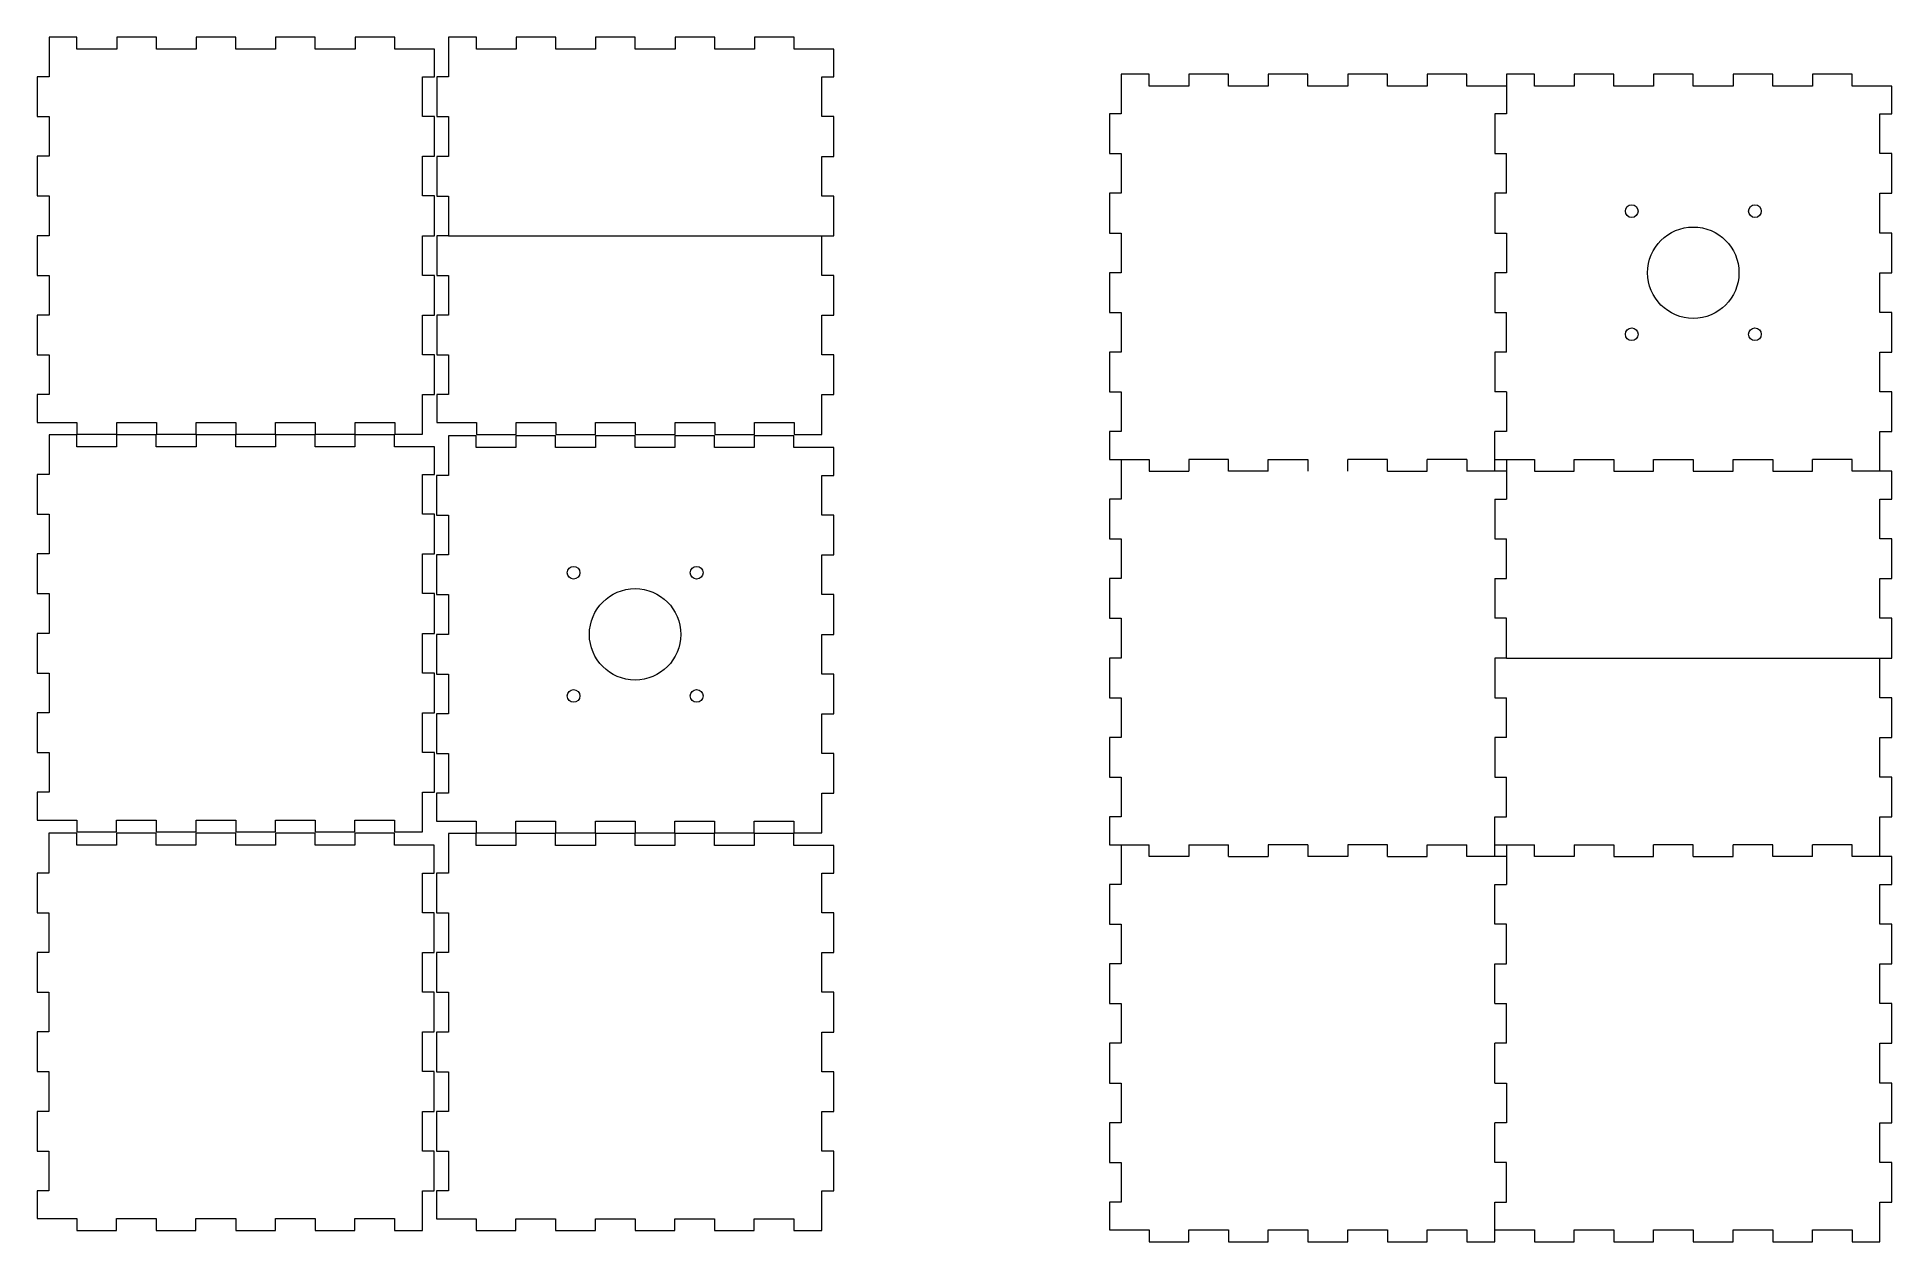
# Model space of a CAD drawing. Header units: inches. Extents: x 0 to 467, y -2 to 301.
import ezdxf

# ---------------------------------------------------------------- set-up
doc = ezdxf.new("R2010")
doc.units = ezdxf.units.IN
doc.header["$MEASUREMENT"] = 0

msp = doc.modelspace()

# ---------------------------------------------------------------- linework, layer by layer
at = {"lineweight": 0}
for p, q in [((280, 291.5), (273, 291.5)), ((273, 291.5), (273, 281.5)), ((280, 288.5), (280, 291.5)), ((290, 291.5), (290, 288.5)), ((300, 291.5), (290, 291.5)), ((300, 288.5), (300, 291.5)), ((320, 291.5), (310, 291.5)), ((310, 291.5), (310, 288.5)), ((320, 288.5), (320, 291.5)), ((340, 291.5), (330, 291.5)), ((330, 291.5), (330, 288.5)), ((340, 288.5), (340, 291.5)), ((360, 291.5), (350, 291.5)), ((350, 291.5), (350, 288.5)), ((360, 288.5), (360, 291.5)), ((377, 291.5), (370, 291.5)), ((370, 291.5), (370, 281.5)), ((377, 288.5), (377, 291.5)), ((387, 291.5), (387, 288.5)), ((397, 291.5), (387, 291.5)), ((397, 288.5), (397, 291.5)), ((417, 291.5), (407, 291.5)), ((407, 291.5), (407, 288.5)), ((417, 288.5), (417, 291.5)), ((437, 291.5), (427, 291.5)), ((427, 291.5), (427, 288.5)), ((437, 288.5), (437, 291.5)), ((457, 291.5), (447, 291.5)), ((447, 291.5), (447, 288.5)), ((457, 288.5), (457, 291.5)), ((290, 288.5), (280, 288.5)), ((310, 288.5), (300, 288.5)), ((330, 288.5), (320, 288.5)), ((350, 288.5), (340, 288.5)), ((370, 288.5), (360, 288.5)), ((387, 288.5), (377, 288.5)), ((407, 288.5), (397, 288.5)), ((427, 288.5), (417, 288.5)), ((447, 288.5), (437, 288.5)), ((467, 288.5), (457, 288.5)), ((467, 281.5), (467, 288.5)), ((273, 281.5), (270, 281.5)), ((270, 281.5), (270, 271.5)), ((370, 281.5), (367, 281.5)), ((367, 281.5), (367, 271.5)), ((464, 271.5), (464, 281.5)), ((464, 281.5), (467, 281.5)), ((270, 271.5), (273, 271.5)), ((273, 271.5), (273, 261.5)), ((367, 271.5), (370, 271.5)), ((370, 261.5), (370, 271.5)), ((467, 271.5), (464, 271.5)), ((467, 261.5), (467, 271.5)), ((273, 261.5), (270, 261.5)), ((270, 261.5), (270, 251.5)), ((370, 261.5), (367, 261.5)), ((367, 261.5), (367, 251.5)), ((464, 251.5), (464, 261.5)), ((464, 261.5), (467, 261.5)), ((103.65, 250.8), (197.65, 250.8)), ((270, 251.5), (273, 251.5)), ((273, 251.5), (273, 241.5)), ((367, 251.5), (370, 251.5)), ((370, 251.5), (370, 241.5)), ((467, 251.5), (464, 251.5)), ((467, 241.5), (467, 251.5)), ((273, 241.5), (270, 241.5)), ((270, 241.5), (270, 231.5)), ((370, 241.5), (367, 241.5)), ((367, 241.5), (367, 231.5)), ((464, 231.5), (464, 241.5)), ((464, 241.5), (467, 241.5)), ((270, 231.5), (273, 231.5)), ((273, 231.5), (273, 221.5)), ((367, 231.5), (370, 231.5)), ((370, 221.5), (370, 231.5)), ((467, 231.5), (464, 231.5)), ((467, 221.5), (467, 231.5)), ((273, 221.5), (270, 221.5)), ((270, 221.5), (270, 211.5)), ((367, 221.5), (367, 211.5)), ((370, 221.5), (367, 221.5)), ((464, 211.5), (464, 221.5)), ((464, 221.5), (467, 221.5)), ((270, 211.5), (273, 211.5)), ((273, 211.5), (273, 201.5)), ((370, 211.5), (367, 211.5)), ((370, 211.5), (370, 201.5)), ((467, 211.5), (464, 211.5)), ((467, 201.5), (467, 211.5)), ((273, 201.5), (270, 201.5)), ((270, 201.5), (270, 194.5)), ((367, 191.5), (367, 201.5)), ((370, 201.5), (367, 201.5)), ((464, 191.5), (464, 201.5)), ((464, 201.5), (467, 201.5)), ((270, 194.5), (280, 194.5)), ((273, 194.5), (273, 184.5)), ((280, 194.5), (280, 191.5)), ((280, 191.5), (290, 191.5)), ((290, 194.5), (290, 191.5)), ((300, 194.5), (290, 194.5)), ((300, 191.5), (300, 194.5)), ((310, 191.5), (300, 191.5)), ((310, 191.5), (310, 194.5)), ((310, 194.5), (320, 194.5)), ((320, 194.5), (320, 191.5)), ((340, 194.5), (330, 194.5)), ((330, 191.5), (330, 194.5)), ((340, 191.5), (340, 194.5)), ((340, 191.5), (350, 191.5)), ((360, 194.5), (350, 194.5)), ((350, 191.5), (350, 194.5)), ((360, 194.5), (360, 191.5)), ((370, 191.5), (360, 191.5)), ((367, 194.5), (377, 194.5)), ((370, 194.5), (370, 184.5)), ((377, 194.5), (377, 191.5)), ((377, 191.5), (387, 191.5)), ((387, 191.5), (387, 194.5)), ((387, 194.5), (397, 194.5)), ((397, 194.5), (397, 191.5)), ((397, 191.5), (407, 191.5)), ((407, 191.5), (407, 194.5)), ((407, 194.5), (417, 194.5)), ((417, 194.5), (417, 191.5)), ((417, 191.5), (427, 191.5)), ((427, 191.5), (427, 194.5)), ((427, 194.5), (437, 194.5)), ((437, 194.5), (437, 191.5)), ((437, 191.5), (447, 191.5)), ((457, 194.5), (447, 194.5)), ((447, 191.5), (447, 194.5)), ((457, 191.5), (457, 194.5)), ((467, 191.5), (457, 191.5)), ((467, 184.5), (467, 191.5)), ((273, 184.5), (270, 184.5)), ((270, 184.5), (270, 174.5)), ((367, 184.5), (370, 184.5)), ((367, 184.5), (367, 174.5)), ((464, 174.5), (464, 184.5)), ((464, 184.5), (467, 184.5)), ((270, 174.5), (273, 174.5)), ((273, 174.5), (273, 164.5)), ((367, 174.5), (370, 174.5)), ((370, 164.5), (370, 174.5)), ((467, 174.5), (464, 174.5)), ((467, 164.5), (467, 174.5)), ((273, 164.5), (270, 164.5)), ((270, 164.5), (270, 154.5)), ((367, 164.5), (370, 164.5)), ((367, 164.5), (367, 154.5)), ((464, 154.5), (464, 164.5)), ((464, 164.5), (467, 164.5)), ((270, 154.5), (273, 154.5)), ((273, 154.5), (273, 144.5)), ((370, 154.5), (367, 154.5)), ((370, 144.5), (370, 154.5)), ((467, 154.5), (464, 154.5)), ((467, 144.5), (467, 154.5)), ((273, 144.5), (270, 144.5)), ((270, 144.5), (270, 134.5)), ((370, 144.5), (367, 144.5)), ((367, 144.5), (367, 134.5)), ((370, 144.5), (464, 144.5)), ((464, 134.5), (464, 144.5)), ((464, 144.5), (467, 144.5)), ((270, 134.5), (273, 134.5)), ((273, 134.5), (273, 124.5)), ((367, 134.5), (370, 134.5)), ((370, 124.5), (370, 134.5)), ((467, 134.5), (464, 134.5)), ((467, 124.5), (467, 134.5)), ((273, 124.5), (270, 124.5)), ((270, 124.5), (270, 114.5)), ((370, 124.5), (367, 124.5)), ((367, 124.5), (367, 114.5)), ((464, 114.5), (464, 124.5)), ((464, 124.5), (467, 124.5)), ((270, 114.5), (273, 114.5)), ((273, 114.5), (273, 104.5)), ((367, 114.5), (370, 114.5)), ((370, 104.5), (370, 114.5)), ((467, 114.5), (464, 114.5)), ((467, 104.5), (467, 114.5)), ((273, 104.5), (270, 104.5)), ((270, 104.5), (270, 97.5)), ((367, 94.5), (367, 104.5)), ((367, 104.5), (370, 104.5)), ((464, 94.5), (464, 104.5)), ((464, 104.5), (467, 104.5)), ((270, 97.5), (280, 97.5)), ((273, 97.5), (273, 87.5)), ((280, 94.5), (280, 97.5)), ((290, 94.5), (280, 94.5)), ((290, 97.5), (290, 94.5)), ((290, 97.5), (300, 97.5)), ((300, 94.5), (300, 97.5)), ((300, 94.5), (310, 94.5)), ((320, 97.5), (310, 97.5)), ((310, 97.5), (310, 94.5)), ((320, 97.5), (320, 94.5)), ((330, 94.5), (320, 94.5)), ((340, 97.5), (330, 97.5)), ((330, 97.5), (330, 94.5)), ((340, 94.5), (340, 97.5)), ((340, 94.5), (350, 94.5)), ((350, 94.5), (350, 97.5)), ((350, 97.5), (360, 97.5)), ((360, 94.5), (360, 97.5)), ((370, 94.5), (360, 94.5)), ((367, 97.5), (377, 97.5)), ((370, 97.5), (370, 87.5)), ((377, 94.5), (377, 97.5)), ((387, 94.5), (377, 94.5)), ((387, 97.5), (387, 94.5)), ((387, 97.5), (397, 97.5)), ((397, 97.5), (397, 94.5)), ((397, 94.5), (407, 94.5)), ((417, 97.5), (407, 97.5)), ((407, 94.5), (407, 97.5)), ((417, 94.5), (417, 97.5)), ((417, 94.5), (427, 94.5)), ((437, 97.5), (427, 97.5)), ((427, 94.5), (427, 97.5)), ((437, 94.5), (437, 97.5)), ((447, 94.5), (437, 94.5)), ((457, 97.5), (447, 97.5)), ((447, 94.5), (447, 97.5)), ((457, 94.5), (457, 97.5)), ((467, 94.5), (457, 94.5)), ((467, 87.5), (467, 94.5)), ((273, 87.5), (270, 87.5)), ((270, 87.5), (270, 77.5)), ((367, 77.5), (367, 87.5)), ((367, 87.5), (370, 87.5)), ((464, 77.5), (464, 87.5)), ((464, 87.5), (467, 87.5)), ((270, 77.5), (273, 77.5)), ((273, 77.5), (273, 67.5)), ((370, 77.5), (367, 77.5)), ((370, 67.5), (370, 77.5)), ((467, 77.5), (464, 77.5)), ((467, 67.5), (467, 77.5)), ((273, 67.5), (270, 67.5)), ((270, 67.5), (270, 57.5)), ((367, 57.5), (367, 67.5)), ((367, 67.5), (370, 67.5)), ((464, 57.5), (464, 67.5)), ((464, 67.5), (467, 67.5)), ((270, 57.5), (273, 57.5)), ((273, 57.5), (273, 47.5)), ((367, 57.5), (370, 57.5)), ((370, 47.5), (370, 57.5)), ((467, 57.5), (464, 57.5)), ((467, 47.5), (467, 57.5)), ((273, 47.5), (270, 47.5)), ((270, 47.5), (270, 37.5)), ((367, 37.5), (367, 47.5)), ((370, 47.5), (367, 47.5)), ((464, 37.5), (464, 47.5)), ((464, 47.5), (467, 47.5)), ((270, 37.5), (273, 37.5)), ((273, 37.5), (273, 27.5)), ((367, 37.5), (370, 37.5)), ((370, 37.5), (370, 27.5)), ((467, 37.5), (464, 37.5)), ((467, 27.5), (467, 37.5)), ((273, 27.5), (270, 27.5)), ((270, 27.5), (270, 17.5)), ((367, 17.5), (367, 27.5)), ((370, 27.5), (367, 27.5)), ((464, 17.5), (464, 27.5)), ((464, 27.5), (467, 27.5)), ((270, 17.5), (273, 17.5)), ((273, 17.5), (273, 7.5)), ((370, 17.5), (367, 17.5)), ((370, 7.5), (370, 17.5)), ((467, 17.5), (464, 17.5)), ((467, 7.5), (467, 17.5)), ((273, 7.5), (270, 7.5)), ((270, 7.5), (270, 0.5)), ((367, -2.5), (367, 7.5)), ((367, 7.5), (370, 7.5)), ((464, -2.5), (464, 7.5)), ((464, 7.5), (467, 7.5)), ((270, 0.5), (280, 0.5)), ((280, 0.5), (280, -2.5)), ((290, -2.5), (290, 0.5)), ((290, 0.5), (300, 0.5)), ((300, 0.5), (300, -2.5)), ((310, -2.5), (310, 0.5)), ((310, 0.5), (320, 0.5)), ((320, 0.5), (320, -2.5)), ((330, -2.5), (330, 0.5)), ((330, 0.5), (340, 0.5)), ((340, 0.5), (340, -2.5)), ((350, -2.5), (350, 0.5)), ((350, 0.5), (360, 0.5)), ((360, 0.5), (360, -2.5)), ((367, 0.5), (377, 0.5)), ((377, 0.5), (377, -2.5)), ((387, -2.5), (387, 0.5)), ((387, 0.5), (397, 0.5)), ((397, 0.5), (397, -2.5)), ((407, -2.5), (407, 0.5)), ((407, 0.5), (417, 0.5)), ((417, 0.5), (417, -2.5)), ((427, -2.5), (427, 0.5)), ((427, 0.5), (437, 0.5)), ((437, 0.5), (437, -2.5)), ((447, -2.5), (447, 0.5)), ((447, 0.5), (457, 0.5)), ((457, 0.5), (457, -2.5)), ((280, -2.5), (290, -2.5)), ((300, -2.5), (310, -2.5)), ((320, -2.5), (330, -2.5)), ((340, -2.5), (350, -2.5)), ((360, -2.5), (367, -2.5)), ((377, -2.5), (387, -2.5)), ((397, -2.5), (407, -2.5)), ((417, -2.5), (427, -2.5)), ((437, -2.5), (447, -2.5)), ((457, -2.5), (464, -2.5))]:
    msp.add_line(p, q, dxfattribs=at)
for points in [[(20.1, 300.82), (20.1, 297.82), (10.1, 297.82), (10.1, 300.82), (3.1, 300.82), (3.1, 290.82), (0.1, 290.82), (0.1, 280.82), (3.1, 280.82), (3.1, 270.82), (0.1, 270.82), (0.1, 260.82), (3.1, 260.82), (3.1, 250.82), (0.1, 250.82), (0.1, 240.82), (3.1, 240.82), (3.1, 230.82), (0.1, 230.82), (0.1, 220.82), (3.1, 220.82), (3.1, 210.82), (0.1, 210.82), (0.1, 203.82), (10.1, 203.82), (10.1, 200.82), (20.1, 200.82), (20.1, 203.82), (30.1, 203.82), (30.1, 200.82), (40.1, 200.82), (40.1, 203.82), (50.1, 203.82), (50.1, 200.82), (60.1, 200.82), (60.1, 203.82), (70.1, 203.82), (70.1, 200.82), (80.1, 200.82), (80.1, 203.82), (90.1, 203.82), (90.1, 200.82), (97.1, 200.82), (97.1, 210.82), (100.1, 210.82), (100.1, 220.82), (97.1, 220.82), (97.1, 230.82), (100.1, 230.82), (100.1, 240.82), (97.1, 240.82), (97.1, 250.82), (100.1, 250.82), (100.1, 260.82), (97.1, 260.82), (97.1, 270.82), (100.1, 270.82), (100.1, 280.82), (97.1, 280.82), (97.1, 290.82), (100.1, 290.82), (100.1, 297.82), (90.1, 297.82), (90.1, 300.82), (80.1, 300.82), (80.1, 297.82), (70.1, 297.82), (70.1, 300.82), (60.1, 300.82), (60.1, 297.82), (50.1, 297.82), (50.1, 300.82), (40.1, 300.82), (40.1, 297.82), (30.1, 297.82), (30.1, 300.82)], [(120.65, 300.8), (120.65, 297.8), (110.65, 297.8), (110.65, 300.8), (103.65, 300.8), (103.65, 290.8), (100.65, 290.8), (100.65, 280.8), (103.65, 280.8), (103.65, 270.8), (100.65, 270.8), (100.65, 260.8), (103.65, 260.8), (103.65, 250.8), (100.65, 250.8), (100.65, 240.8), (103.65, 240.8), (103.65, 230.8), (100.65, 230.8), (100.65, 220.8), (103.65, 220.8), (103.65, 210.8), (100.65, 210.8), (100.65, 203.8), (110.65, 203.8), (110.65, 200.8), (120.65, 200.8), (120.65, 203.8), (130.65, 203.8), (130.65, 200.8), (140.65, 200.8), (140.65, 203.8), (150.65, 203.8), (150.65, 200.8), (160.65, 200.8), (160.65, 203.8), (170.65, 203.8), (170.65, 200.8), (180.65, 200.8), (180.65, 203.8), (190.65, 203.8), (190.65, 200.8), (197.65, 200.8), (197.65, 210.8), (200.65, 210.8), (200.65, 220.8), (197.65, 220.8), (197.65, 230.8), (200.65, 230.8), (200.65, 240.8), (197.65, 240.8), (197.65, 250.8), (200.65, 250.8), (200.65, 260.8), (197.65, 260.8), (197.65, 270.8), (200.65, 270.8), (200.65, 280.8), (197.65, 280.8), (197.65, 290.8), (200.65, 290.8), (200.65, 297.8), (190.65, 297.8), (190.65, 300.8), (180.65, 300.8), (180.65, 297.8), (170.65, 297.8), (170.65, 300.8), (160.65, 300.8), (160.65, 297.8), (150.65, 297.8), (150.65, 300.8), (140.65, 300.8), (140.65, 297.8), (130.65, 297.8), (130.65, 300.8)], [(20.07, 200.7), (20.07, 197.7), (10.07, 197.7), (10.07, 200.7), (3.07, 200.7), (3.07, 190.7), (0.07, 190.7), (0.07, 180.7), (3.07, 180.7), (3.07, 170.7), (0.07, 170.7), (0.07, 160.7), (3.07, 160.7), (3.07, 150.7), (0.07, 150.7), (0.07, 140.7), (3.07, 140.7), (3.07, 130.7), (0.07, 130.7), (0.07, 120.7), (3.07, 120.7), (3.07, 110.7), (0.07, 110.7), (0.07, 103.7), (10.07, 103.7), (10.07, 100.7), (20.07, 100.7), (20.07, 103.7), (30.07, 103.7), (30.07, 100.7), (40.07, 100.7), (40.07, 103.7), (50.07, 103.7), (50.07, 100.7), (60.07, 100.7), (60.07, 103.7), (70.07, 103.7), (70.07, 100.7), (80.07, 100.7), (80.07, 103.7), (90.07, 103.7), (90.07, 100.7), (97.07, 100.7), (97.07, 110.7), (100.07, 110.7), (100.07, 120.7), (97.07, 120.7), (97.07, 130.7), (100.07, 130.7), (100.07, 140.7), (97.07, 140.7), (97.07, 150.7), (100.07, 150.7), (100.07, 160.7), (97.07, 160.7), (97.07, 170.7), (100.07, 170.7), (100.07, 180.7), (97.07, 180.7), (97.07, 190.7), (100.07, 190.7), (100.07, 197.7), (90.07, 197.7), (90.07, 200.7), (80.07, 200.7), (80.07, 197.7), (70.07, 197.7), (70.07, 200.7), (60.07, 200.7), (60.07, 197.7), (50.07, 197.7), (50.07, 200.7), (40.07, 200.7), (40.07, 197.7), (30.07, 197.7), (30.07, 200.7)], [(120.6, 200.46), (120.6, 197.46), (110.6, 197.46), (110.6, 200.46), (103.6, 200.46), (103.6, 190.46), (100.6, 190.46), (100.6, 180.46), (103.6, 180.46), (103.6, 170.46), (100.6, 170.46), (100.6, 160.46), (103.6, 160.46), (103.6, 150.46), (100.6, 150.46), (100.6, 140.46), (103.6, 140.46), (103.6, 130.46), (100.6, 130.46), (100.6, 120.46), (103.6, 120.46), (103.6, 110.46), (100.6, 110.46), (100.6, 103.46), (110.6, 103.46), (110.6, 100.46), (120.6, 100.46), (120.6, 103.46), (130.6, 103.46), (130.6, 100.46), (140.6, 100.46), (140.6, 103.46), (150.6, 103.46), (150.6, 100.46), (160.6, 100.46), (160.6, 103.46), (170.6, 103.46), (170.6, 100.46), (180.6, 100.46), (180.6, 103.46), (190.6, 103.46), (190.6, 100.46), (197.6, 100.46), (197.6, 110.46), (200.6, 110.46), (200.6, 120.46), (197.6, 120.46), (197.6, 130.46), (200.6, 130.46), (200.6, 140.46), (197.6, 140.46), (197.6, 150.46), (200.6, 150.46), (200.6, 160.46), (197.6, 160.46), (197.6, 170.46), (200.6, 170.46), (200.6, 180.46), (197.6, 180.46), (197.6, 190.46), (200.6, 190.46), (200.6, 197.46), (190.6, 197.46), (190.6, 200.46), (180.6, 200.46), (180.6, 197.46), (170.6, 197.46), (170.6, 200.46), (160.6, 200.46), (160.6, 197.46), (150.6, 197.46), (150.6, 200.46), (140.6, 200.46), (140.6, 197.46), (130.6, 197.46), (130.6, 200.46)], [(20.05, 100.37), (20.05, 97.37), (10.05, 97.37), (10.05, 100.37), (3.05, 100.37), (3.05, 90.37), (0.05, 90.37), (0.05, 80.37), (3.05, 80.37), (3.05, 70.37), (0.05, 70.37), (0.05, 60.37), (3.05, 60.37), (3.05, 50.37), (0.05, 50.37), (0.05, 40.37), (3.05, 40.37), (3.05, 30.37), (0.05, 30.37), (0.05, 20.37), (3.05, 20.37), (3.05, 10.37), (0.05, 10.37), (0.05, 3.37), (10.05, 3.37), (10.05, 0.37), (20.05, 0.37), (20.05, 3.37), (30.05, 3.37), (30.05, 0.37), (40.05, 0.37), (40.05, 3.37), (50.05, 3.37), (50.05, 0.37), (60.05, 0.37), (60.05, 3.37), (70.05, 3.37), (70.05, 0.37), (80.05, 0.37), (80.05, 3.37), (90.05, 3.37), (90.05, 0.37), (97.05, 0.37), (97.05, 10.37), (100.05, 10.37), (100.05, 20.37), (97.05, 20.37), (97.05, 30.37), (100.05, 30.37), (100.05, 40.37), (97.05, 40.37), (97.05, 50.37), (100.05, 50.37), (100.05, 60.37), (97.05, 60.37), (97.05, 70.37), (100.05, 70.37), (100.05, 80.37), (97.05, 80.37), (97.05, 90.37), (100.05, 90.37), (100.05, 97.37), (90.05, 97.37), (90.05, 100.37), (80.05, 100.37), (80.05, 97.37), (70.05, 97.37), (70.05, 100.37), (60.05, 100.37), (60.05, 97.37), (50.05, 97.37), (50.05, 100.37), (40.05, 100.37), (40.05, 97.37), (30.05, 97.37), (30.05, 100.37)], [(120.6, 100.34), (120.6, 97.34), (110.6, 97.34), (110.6, 100.34), (103.6, 100.34), (103.6, 90.34), (100.6, 90.34), (100.6, 80.34), (103.6, 80.34), (103.6, 70.34), (100.6, 70.34), (100.6, 60.34), (103.6, 60.34), (103.6, 50.34), (100.6, 50.34), (100.6, 40.34), (103.6, 40.34), (103.6, 30.34), (100.6, 30.34), (100.6, 20.34), (103.6, 20.34), (103.6, 10.34), (100.6, 10.34), (100.6, 3.34), (110.6, 3.34), (110.6, 0.34), (120.6, 0.34), (120.6, 3.34), (130.6, 3.34), (130.6, 0.34), (140.6, 0.34), (140.6, 3.34), (150.6, 3.34), (150.6, 0.34), (160.6, 0.34), (160.6, 3.34), (170.6, 3.34), (170.6, 0.34), (180.6, 0.34), (180.6, 3.34), (190.6, 3.34), (190.6, 0.34), (197.6, 0.34), (197.6, 10.34), (200.6, 10.34), (200.6, 20.34), (197.6, 20.34), (197.6, 30.34), (200.6, 30.34), (200.6, 40.34), (197.6, 40.34), (197.6, 50.34), (200.6, 50.34), (200.6, 60.34), (197.6, 60.34), (197.6, 70.34), (200.6, 70.34), (200.6, 80.34), (197.6, 80.34), (197.6, 90.34), (200.6, 90.34), (200.6, 97.34), (190.6, 97.34), (190.6, 100.34), (180.6, 100.34), (180.6, 97.34), (170.6, 97.34), (170.6, 100.34), (160.6, 100.34), (160.6, 97.34), (150.6, 97.34), (150.6, 100.34), (140.6, 100.34), (140.6, 97.34), (130.6, 97.34), (130.6, 100.34)]]:
    msp.add_lwpolyline(points, close=True, dxfattribs=at)
for centre, radius in [((401.5, 257), 1.6), ((432.5, 257), 1.6), ((417, 241.5), 11.5), ((401.5, 226), 1.6), ((432.5, 226), 1.6), ((135.1, 165.96), 1.6), ((166.1, 165.96), 1.6), ((150.6, 150.46), 11.5), ((135.1, 134.96), 1.6), ((166.1, 134.96), 1.6)]:
    msp.add_circle(centre, radius, dxfattribs=at)

doc.saveas('drawing.dxf')
